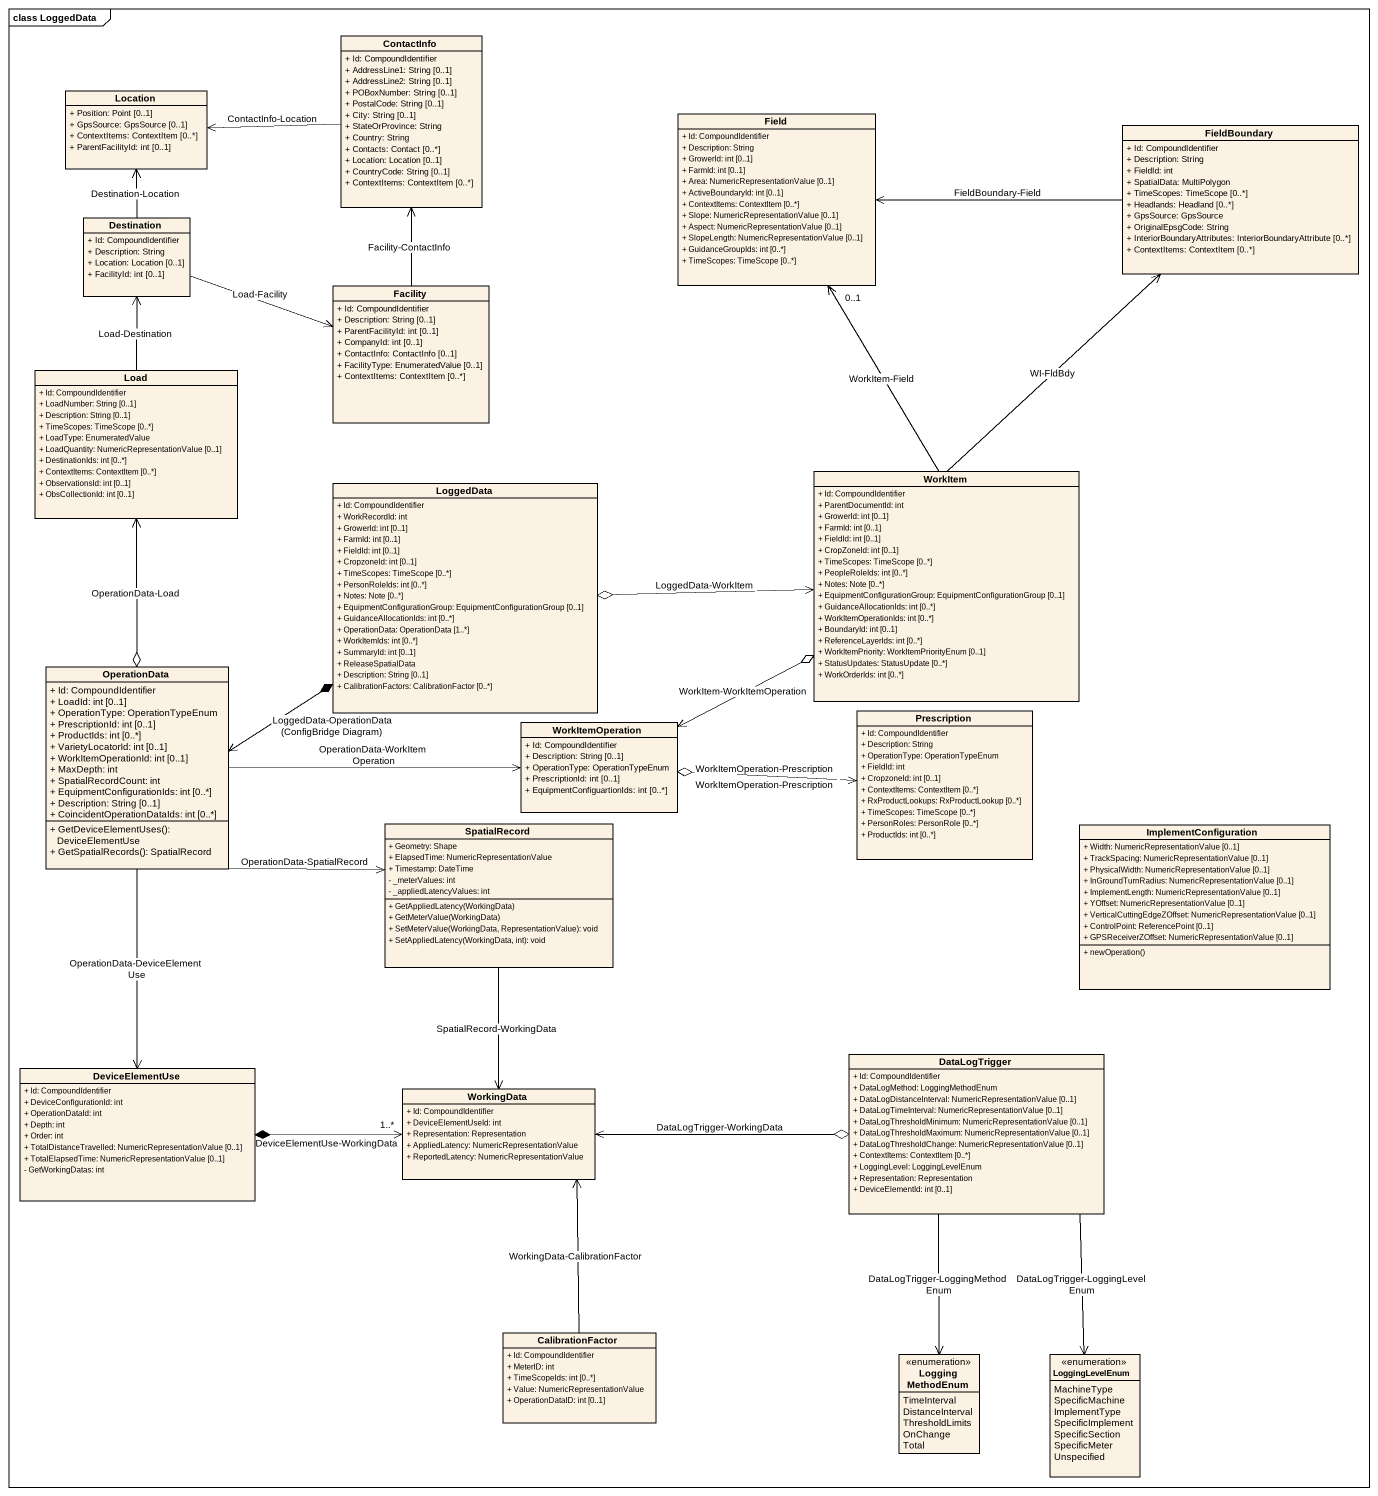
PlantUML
@startuml
mainframe class LoggedData
hide circle
hide empty members
skinparam classAttributeIconSize 0
class ContactInfo {
  + Id: CompoundIdentifier
  + AddressLine1: String [0..1]
  + AddressLine2: String [0..1]
  + POBoxNumber: String [0..1]
  + PostalCode: String [0..1]
  + City: String [0..1]
  + StateOrProvince: String
  + Country: String
  + Contacts: Contact [0..*]
  + Location: Location [0..1]
  + CountryCode: String [0..1]
  + ContextItems: ContextItem [0..*]
}
class Location {
  + Position: Point [0..1]
  + GpsSource: GpsSource [0..1]
  + ContextItems: ContextItem [0..*]
  + ParentFacilityId: int [0..1]
}
class Field {
  + Id: CompoundIdentifier
  + Description: String
  + GrowerId: int [0..1]
  + FarmId: int [0..1]
  + Area: NumericRepresentationValue [0..1]
  + ActiveBoundaryId: int [0..1]
  + ContextItems: ContextItem [0..*]
  + Slope: NumericRepresentationValue [0..1]
  + Aspect: NumericRepresentationValue [0..1]
  + SlopeLength: NumericRepresentationValue [0..1]
  + GuidanceGroupIds: int [0..*]
  + TimeScopes: TimeScope [0..*]
}
class FieldBoundary {
  + Id: CompoundIdentifier
  + Description: String
  + FieldId: int
  + SpatialData: MultiPolygon
  + TimeScopes: TimeScope [0..*]
  + Headlands: Headland [0..*]
  + GpsSource: GpsSource
  + OriginalEpsgCode: String
  + InteriorBoundaryAttributes: InteriorBoundaryAttribute [0..*]
  + ContextItems: ContextItem [0..*]
}
class Destination {
  + Id: CompoundIdentifier
  + Description: String
  + Location: Location [0..1]
  + FacilityId: int [0..1]
}
class Facility {
  + Id: CompoundIdentifier
  + Description: String [0..1]
  + ParentFacilityId: int [0..1]
  + CompanyId: int [0..1]
  + ContactInfo: ContactInfo [0..1]
  + FacilityType: EnumeratedValue [0..1]
  + ContextItems: ContextItem [0..*]
}
class Load {
  + Id: CompoundIdentifier
  + LoadNumber: String [0..1]
  + Description: String [0..1]
  + TimeScopes: TimeScope [0..*]
  + LoadType: EnumeratedValue
  + LoadQuantity: NumericRepresentationValue [0..1]
  + DestinationIds: int [0..*]
  + ContextItems: ContextItem [0..*]
  + ObservationsId: int [0..1]
  + ObsCollectionId: int [0..1]
}
class WorkItem {
  + Id: CompoundIdentifier
  + ParentDocumentId: int
  + GrowerId: int [0..1]
  + FarmId: int [0..1]
  + FieldId: int [0..1]
  + CropZoneId: int [0..1]
  + TimeScopes: TimeScope [0..*]
  + PeopleRoleIds: int [0..*]
  + Notes: Note [0..*]
  + EquipmentConfigurationGroup: EquipmentConfigurationGroup [0..1]
  + GuidanceAllocationIds: int [0..*]
  + WorkItemOperationIds: int [0..*]
  + BoundaryId: int [0..1]
  + ReferenceLayerIds: int [0..*]
  + WorkItemPriority: WorkItemPriorityEnum [0..1]
  + StatusUpdates: StatusUpdate [0..*]
  + WorkOrderIds: int [0..*]
}
class LoggedData {
  + Id: CompoundIdentifier
  + WorkRecordId: int
  + GrowerId: int [0..1]
  + FarmId: int [0..1]
  + FieldId: int [0..1]
  + CropzoneId: int [0..1]
  + TimeScopes: TimeScope [0..*]
  + PersonRoleIds: int [0..*]
  + Notes: Note [0..*]
  + EquipmentConfigurationGroup: EquipmentConfigurationGroup [0..1]
  + GuidanceAllocationIds: int [0..*]
  + OperationData: OperationData [1..*]
  + WorkItemIds: int [0..*]
  + SummaryId: int [0..1]
  + ReleaseSpatialData
  + Description: String [0..1]
  + CalibrationFactors: CalibrationFactor [0..*]
}
class OperationData {
  + Id: CompoundIdentifier
  + LoadId: int [0..1]
  + OperationType: OperationTypeEnum
  + PrescriptionId: int [0..1]
  + ProductIds: int [0..*]
  + VarietyLocatorId: int [0..1]
  + WorkItemOperationId: int [0..1]
  + MaxDepth: int
  + SpatialRecordCount: int
  + EquipmentConfigurationIds: int [0..*]
  + Description: String [0..1]
  + CoincidentOperationDataIds: int [0..*]
  + GetDeviceElementUses(): DeviceElementUse
  + GetSpatialRecords(): SpatialRecord
}
class WorkItemOperation {
  + Id: CompoundIdentifier
  + Description: String [0..1]
  + OperationType: OperationTypeEnum
  + PrescriptionId: int [0..1]
  + EquipmentConfiguartionIds: int [0..*]
}
class Prescription {
  + Id: CompoundIdentifier
  + Description: String
  + OperationType: OperationTypeEnum
  + FieldId: int
  + CropzoneId: int [0..1]
  + ContextItems: ContextItem [0..*]
  + RxProductLookups: RxProductLookup [0..*]
  + TimeScopes: TimeScope [0..*]
  + PersonRoles: PersonRole [0..*]
  + ProductIds: int [0..*]
}
class SpatialRecord {
  + Geometry: Shape
  + ElapsedTime: NumericRepresentationValue
  + Timestamp: DateTime
  - _meterValues: int
  - _appliedLatencyValues: int
  + GetAppliedLatency(WorkingData)
  + GetMeterValue(WorkingData)
  + SetMeterValue(WorkingData, RepresentationValue): void
  + SetAppliedLatency(WorkingData, int): void
}
class ImplementConfiguration {
  + Width: NumericRepresentationValue [0..1]
  + TrackSpacing: NumericRepresentationValue [0..1]
  + PhysicalWidth: NumericRepresentationValue [0..1]
  + InGroundTurnRadius: NumericRepresentationValue [0..1]
  + ImplementLength: NumericRepresentationValue [0..1]
  + YOffset: NumericRepresentationValue [0..1]
  + VerticalCuttingEdgeZOffset: NumericRepresentationValue [0..1]
  + ControlPoint: ReferencePoint [0..1]
  + GPSReceiverZOffset: NumericRepresentationValue [0..1]
  + newOperation()
}
class DeviceElementUse {
  + Id: CompoundIdentifier
  + DeviceConfigurationId: int
  + OperationDataId: int
  + Depth: int
  + Order: int
  + TotalDistanceTravelled: NumericRepresentationValue [0..1]
  + TotalElapsedTime: NumericRepresentationValue [0..1]
  - GetWorkingDatas: int
}
class DataLogTrigger {
  + Id: CompoundIdentifier
  + DataLogMethod: LoggingMethodEnum
  + DataLogDistanceInterval: NumericRepresentationValue [0..1]
  + DataLogTimeInterval: NumericRepresentationValue [0..1]
  + DataLogThresholdMinimum: NumericRepresentationValue [0..1]
  + DataLogThresholdMaximum: NumericRepresentationValue [0..1]
  + DataLogThresholdChange: NumericRepresentationValue [0..1]
  + ContextItems: ContextItem [0..*]
  + LoggingLevel: LoggingLevelEnum
  + Representation: Representation
  + DeviceElementId: int [0..1]
}
class WorkingData {
  + Id: CompoundIdentifier
  + DeviceElementUseId: int
  + Representation: Representation
  + AppliedLatency: NumericRepresentationValue
  + ReportedLatency: NumericRepresentationValue
}
class CalibrationFactor {
  + Id: CompoundIdentifier
  + MeterID: int
  + TimeScopeIds: int [0..*]
  + Value: NumericRepresentationValue
  + OperationDataID: int [0..1]
}
enum LoggingMethodEnum {
  TimeInterval
  DistanceInterval
  ThresholdLimits
  OnChange
  Total
}
enum LoggingLevelEnum {
  MachineType
  SpecificMachine
  ImplementType
  SpecificImplement
  SpecificSection
  SpecificMeter
  Unspecified
}
ContactInfo <-- Facility : Facility-ContactInfo
Location <-right- ContactInfo : ContactInfo-Location
Location <-- Destination : Destination-Location
Field <-right- FieldBoundary : FieldBoundary-Field
Field "0..1" <-- WorkItem : WorkItem-Field
FieldBoundary <-- WorkItem : WI-FldBdy
Destination <-- Load : Load-Destination
Facility <-left- Destination : Load-Facility
Load <--o OperationData : OperationData-Load
WorkItem <-left-o LoggedData : LoggedData-WorkItem
OperationData <-right-* LoggedData : LoggedData-OperationData (ConfigBridge Diagram)
WorkItemOperation <-right-o WorkItem : WorkItem-WorkItemOperation
WorkItemOperation <-left- OperationData : OperationData-WorkItemOperation
Prescription <-left-o WorkItemOperation : WorkItemOperation-Prescription
Prescription <-left-o WorkItemOperation : WorkItemOperation-Prescription
SpatialRecord <-left- OperationData : OperationData-SpatialRecord
DeviceElementUse <-up- OperationData : OperationData-DeviceElementUse
WorkingData <-up- SpatialRecord : SpatialRecord-WorkingData
WorkingData "1..*" <-left-* DeviceElementUse : DeviceElementUse-WorkingData
WorkingData <-right-o DataLogTrigger : DataLogTrigger-WorkingData
WorkingData <-- CalibrationFactor : WorkingData-CalibrationFactor
LoggingMethodEnum <-up- DataLogTrigger : DataLogTrigger-LoggingMethodEnum
LoggingLevelEnum <-up- DataLogTrigger : DataLogTrigger-LoggingLevelEnum
@enduml
